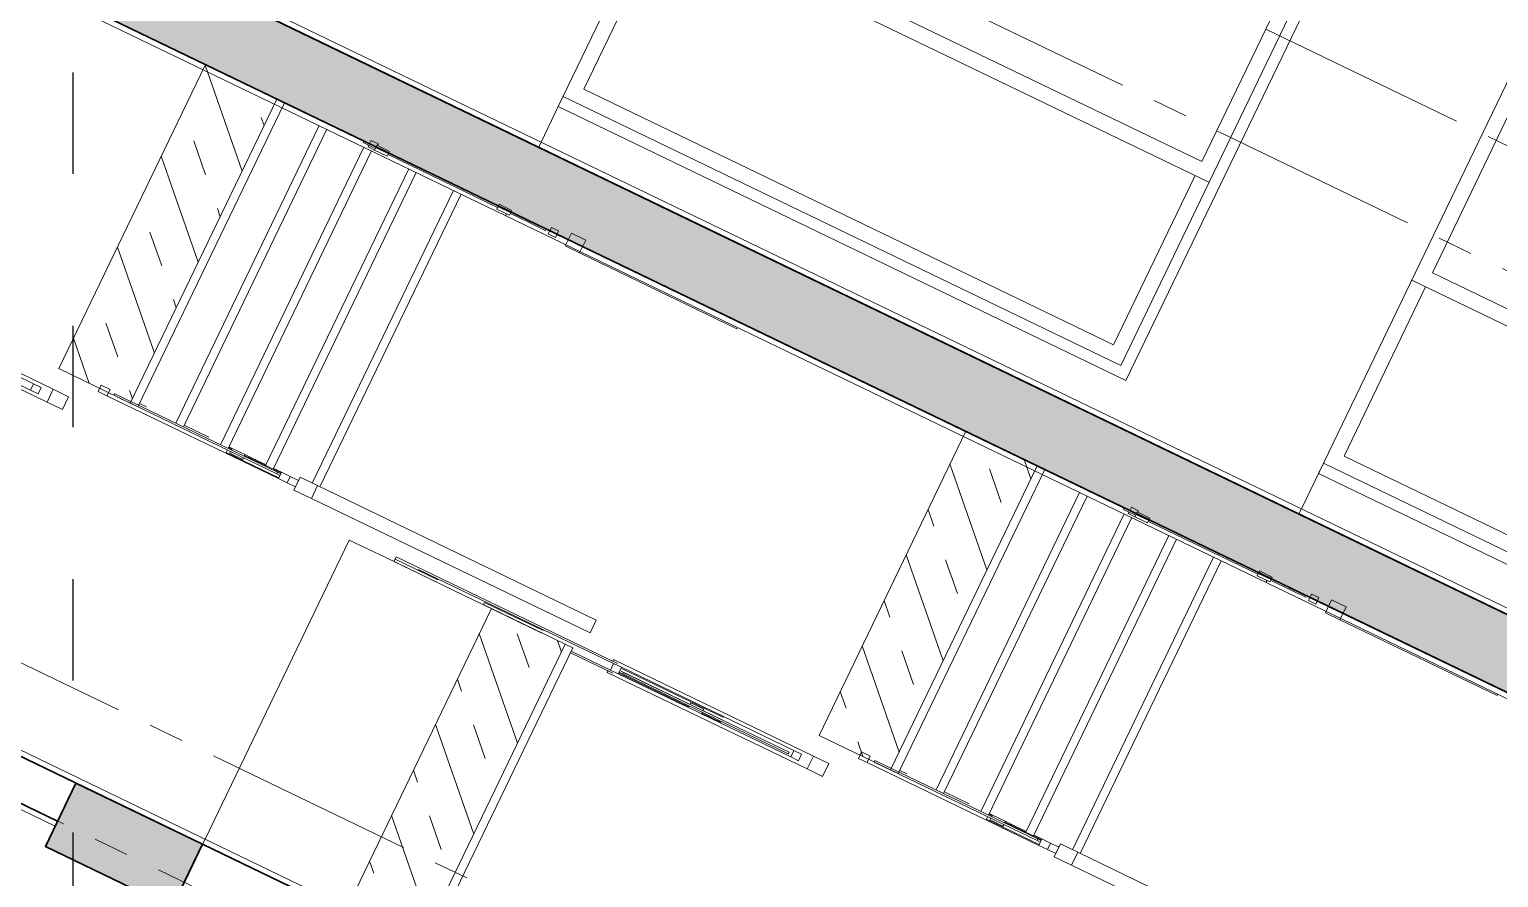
# Model space of a CAD drawing. Header units: millimetres. Extents: x 1373 to 40779, y 1939 to 6439.
# Drawn here: x 4659 to 4789.5, y 4638.6 to 4713.9 of the extents above; entities that cross this region are included whole.
import ezdxf

# ---------------------------------------------------------------- set-up
doc = ezdxf.new("R2010")
doc.units = ezdxf.units.MM
doc.linetypes.add('ACAD_ISO03W100', pattern=[30, 12, -18])
doc.linetypes.add('IMPORT-CENTER2', pattern=[112.5, 75, -12.5, 12.5, -12.5])
for name, color, linetype, lineweight in [('A-DETL', 6, 'Continuous', 30), ('A-DETL-GENF', 92, 'Continuous', 18), ('A-DOOR', 31, 'Continuous', 18), ('A-DOOR-FRAM', 31, 'Continuous', 18), ('A-FLOR-FNSH', 192, 'Continuous', 35), ('A-FLOR-HRAL', 11, 'Continuous', 18), ('A-WALL', 20, 'Continuous', 9), ('A-WALL-FNSH', 113, 'Continuous', 18), ('HESAPLAMALAR', 2, 'Continuous', 30), ('S-GRID', 252, 'IMPORT-CENTER2', 5), ('S-STRS', 31, 'Continuous', 18)]:
    doc.layers.add(name, color=color, linetype=linetype, lineweight=lineweight)

# ---------------------------------------------------------------- blocks, each defined once
blk = doc.blocks.new('A$C597c1e65')
at = {"linetype": 'ACAD_ISO03W100', "ltscale": 3, "elevation": 20236.31}
blk.add_lwpolyline([(4428.69, 0), (0, 0), (0, 4561.66), (4428.69, 4561.66)], close=True, dxfattribs=at)
blk = doc.blocks.new('Sliding Door - 2 Panel _AUS_ - ASANSÖR-2002816-Schnitt 1')
at = {"layer": 'A-DOOR-FRAM'}
for p, q in [((-959.29, 254), (-1117.29, 254)), ((-1117.29, 254), (-1117.29, 30)), ((-959.29, 30), (-959.29, 254)), ((-1113.29, 30), (-1113.29, 250)), ((-1113.29, 250), (-963.29, 250)), ((-1035.54, 30), (-1035.54, 250)), ((-963.29, 250), (-963.29, 30)), ((-1107.79, 35.5), (-1107.79, 244.5)), ((-1107.79, 244.5), (-1041.04, 244.5)), ((-1041.04, 244.5), (-1041.04, 35.5)), ((-1035.54, 244.5), (-968.79, 244.5)), ((-968.79, 244.5), (-968.79, 35.5)), ((-1041.04, 35.5), (-1107.79, 35.5)), ((-968.79, 35.5), (-1035.54, 35.5)), ((-1117.29, 30), (-1113.29, 30)), ((-963.29, 30), (-959.29, 30))]:
    blk.add_line(p, q, dxfattribs=at)
blk = doc.blocks.new('A$C30a75ea0')
at = {"layer": 'A-DETL-GENF'}
h = blk.add_hatch(dxfattribs=at)
h.set_pattern_fill('ANSI33', color=153, style=0)
h.set_pattern_definition([(45, (-27770.17, 3654.365), (-4.490128, 4.490128), []), (45, (-27765.68, 3654.365), (-4.490128, 4.490128), [3.175, -1.5875])])
h.paths.add_polyline_path([(1940.75, 535.19), (1940.75, 2323.19), (2190.75, 2323.19), (2190.75, 2285.19), (2215.75, 2285.19), (2215.75, 2323.19), (2791.04, 2323.19), (2791.04, 2285.19), (2816.04, 2285.19), (2816.04, 2323.19), (2997.07, 2323.19), (2997.07, 2335.19), (2190.75, 2335.19), (1940.75, 2335.19), (1940.75, 2500.19), (1700.75, 2500.19), (1700.75, 2335.19), (601.03, 2335.19), (601.03, 2323.19), (731.03, 2323.19), (731.03, 2285.19), (756.03, 2285.19), (756.03, 2323.19), (1245.75, 2323.19), (1245.75, 2285.19), (1270.75, 2285.19), (1270.75, 2323.19), (1700.75, 2323.19), (1700.75, 2035.19), (630.76, 2035.19), (630.76, 2023.19), (731.03, 2023.19), (731.03, 1985.19), (756.03, 1985.19), (756.03, 2023.19), (1245.75, 2023.19), (1245.75, 1985.19), (1270.75, 1985.19), (1270.75, 2023.19), (1700.75, 2023.19), (1700.75, 1735.19), (630.76, 1735.19), (630.76, 1723.19), (731.03, 1723.19), (731.03, 1685.19), (756.03, 1685.19), (756.03, 1723.19), (1245.75, 1723.19), (1245.75, 1685.19), (1270.75, 1685.19), (1270.75, 1723.19), (1700.75, 1723.19), (1700.75, 1435.19), (630.76, 1435.19), (630.76, 1423.19), (731.03, 1423.19), (731.03, 1385.19), (756.03, 1385.19), (756.03, 1423.19), (1245.75, 1423.19), (1245.75, 1385.19), (1270.75, 1385.19), (1270.75, 1423.19), (1700.75, 1423.19), (1700.75, 1135.19), (630.76, 1135.19), (630.76, 1123.19), (731.03, 1123.19), (731.03, 1085.19), (756.03, 1085.19), (756.03, 1123.19), (1245.75, 1123.19), (1245.75, 1085.19), (1270.75, 1085.19), (1270.75, 1123.19), (1700.75, 1123.19), (1700.75, 835.19), (731.03, 835.19), (731.03, 805.19), (430.71, 805.19), (430.72, 535.19), (430.72, 505.19), (731.03, 505.19), (731.03, 475.19), (1700.75, 475.19), (1700.75, 345.19), (1940.75, 345.19), (1940.75, 475.19), (2816.04, 475.19), (2866.04, 475.19), (2866.04, 535.19), (2816.04, 535.19), (2816.04, 835.19), (2791.9, 835.19), (2190.75, 835.19), (2190.75, 785.19), (2215.75, 785.19), (2215.75, 823.19), (2791.9, 823.19), (2791.9, 535.19)])
h.paths.add_polyline_path([(1915.75, 385.19), (1725.75, 385.19), (1725.75, 535.19), (1725.75, 2485.19), (1915.75, 2485.19), (1915.75, 2035.19), (1915.75, 535.19)], flags=16)
h.paths.add_polyline_path([(1700.75, 535.19), (455.71, 535.19), (455.71, 790.56), (731.03, 790.56), (756.03, 789.56), (756.03, 823.19), (1245.75, 823.19), (1245.75, 785.19), (1270.75, 785.19), (1270.75, 823.19), (1700.75, 823.19)], flags=16)
h = blk.add_hatch(dxfattribs=at)
h.set_pattern_fill('ANSI33', color=153, style=0)
h.set_pattern_definition([(45, (-23043.559, -2740.5665), (-4.490128, 4.490128), []), (45, (-23039.069, -2740.5665), (-4.490128, 4.490128), [3.175, -1.5875])])
h.paths.add_polyline_path([(2791.04, 1085.19), (2816.04, 1085.19), (2816.04, 1123.19), (2967.04, 1123.19), (2967.04, 1135.19), (2190.75, 1135.19), (2190.75, 1085.19), (2215.75, 1085.19), (2215.75, 1123.19), (2791.04, 1123.19)])
h.paths.add_polyline_path([(2816.04, 1423.19), (2967.04, 1423.19), (2967.04, 1435.19), (2190.75, 1435.19), (2190.75, 1385.19), (2215.75, 1385.19), (2215.75, 1423.19), (2791.04, 1423.19), (2791.04, 1385.19), (2816.04, 1385.19)])
h.paths.add_polyline_path([(2816.04, 1723.19), (2967.04, 1723.19), (2967.04, 1735.19), (2190.75, 1735.19), (2190.75, 1685.19), (2215.75, 1685.19), (2215.75, 1723.19), (2791.04, 1723.19), (2791.04, 1685.19), (2816.04, 1685.19)])
h.paths.add_polyline_path([(2816.04, 2023.19), (2967.04, 2023.19), (2967.04, 2035.19), (2190.75, 2035.19), (2063.29, 2035.19), (2063.29, 2023.19), (2190.75, 2023.19), (2190.75, 1985.19), (2215.75, 1985.19), (2215.75, 2023.19), (2791.04, 2023.19), (2791.04, 1985.19), (2816.04, 1985.19)])
at = {"layer": 'A-DETL'}
for points in [[(1915.75, 535.19), (1915.75, 2035.19), (1915.75, 2485.19)], [(1940.75, 2323.19), (1940.75, 535.19)], [(2190.75, 1135.19), (2967.04, 1135.19), (2967.04, 1123.19), (2816.04, 1123.19), (2816.04, 1085.19), (2791.04, 1085.19), (2791.04, 1123.19), (2215.75, 1123.19), (2215.75, 1085.19), (2190.75, 1085.19), (2190.75, 1135.19)]]:
    blk.add_lwpolyline(points, dxfattribs=at)
at = {"layer": 'A-FLOR-FNSH', "color": 250}
blk.add_line((2952.03, 1135.19), (2190.75, 1135.19), dxfattribs=at)
at = {"layer": 'A-FLOR-HRAL'}
for p, q in [((1942.75, 1526.63), (1943.29, 1526.63)), ((1943.29, 1526.63), (1943.29, 1464.63)), ((2058.21, 1526.63), (2058.21, 1416.63)), ((2063.29, 1416.63), (2063.29, 1526.63)), ((1938.21, 1464.63), (1938.21, 1458.92)), ((1943.29, 1464.63), (1938.21, 1464.63)), ((1943.29, 1458.92), (1943.29, 1464.63)), ((1938.21, 1458.92), (1943.29, 1458.92)), ((1939.48, 1454.47), (1939.48, 1451.62)), ((1942.02, 1454.47), (1939.48, 1454.47)), ((1942.02, 1451.62), (1942.02, 1454.47)), ((1939.48, 1451.62), (1942.02, 1451.62)), ((1940.75, 1450.35), (1940.75, 1443.72)), ((1941.38, 1443.72), (1941.38, 1450.35)), ((1941.38, 1443.72), (1940.75, 1443.72)), ((1940.75, 1443.72), (1940.75, 1436.39)), ((1941.38, 1436.39), (1941.38, 1443.72)), ((1940.11, 1436.39), (1940.11, 1431.31)), ((1940.11, 1436.39), (1942.02, 1436.39)), ((1942.02, 1431.31), (1942.02, 1436.39)), ((1940.11, 1431.31), (1942.02, 1431.31)), ((1940.75, 1431.31), (1940.75, 1388.11)), ((1941.38, 1388.11), (1941.38, 1431.31)), ((2063.29, 1416.63), (2058.21, 1416.63)), ((2058.21, 1416.63), (2058.21, 1409.76)), ((2063.29, 1409.76), (2063.29, 1416.63)), ((2058.21, 1409.76), (2063.29, 1409.76)), ((2059.48, 1409.76), (2059.48, 1406.47)), ((2062.02, 1406.47), (2059.48, 1406.47)), ((2059.48, 1406.47), (2059.48, 1403.03)), ((2062.02, 1406.47), (2062.02, 1409.76)), ((2062.02, 1403.03), (2062.02, 1406.47)), ((2059.48, 1403.03), (2059.48, 1399.9)), ((2059.48, 1403.03), (2062.02, 1403.03)), ((2059.8, 1403.03), (2059.8, 1388.61)), ((2060.11, 1401.76), (2060.11, 1403.03)), ((2060.11, 1401.76), (2060.11, 1337.51)), ((2060.75, 1401.76), (2060.11, 1401.76)), ((2060.75, 1403.03), (2060.75, 1401.76)), ((2060.75, 1337.51), (2060.75, 1401.76)), ((2061.7, 1382.25), (2061.7, 1403.03)), ((2062.02, 1335.35), (2062.02, 1403.03)), ((2059.48, 1396.9), (2059.48, 1390.93)), ((2059.48, 1388.62), (2059.48, 1390.93)), ((2059.8, 1390.93), (2059.48, 1390.93)), ((1940.11, 1388.11), (1940.11, 1383.03)), ((1940.11, 1388.11), (1942.02, 1388.11)), ((1942.02, 1383.03), (1942.02, 1388.11)), ((2060.11, 1388.62), (2059.48, 1388.62)), ((2059.48, 1388.62), (2059.48, 1383.54)), ((2061.38, 1388.62), (2060.75, 1388.62)), ((2061.38, 1383.54), (2061.38, 1388.62)), ((1939.48, 1383.35), (1939.48, 1380.5)), ((1940.11, 1383.35), (1939.48, 1383.35)), ((1939.48, 1380.5), (1940.75, 1380.5)), ((1940.11, 1383.03), (1942.02, 1383.03)), ((1940.75, 1383.03), (1940.75, 1378.31)), ((1941.38, 1378.31), (1941.38, 1383.03)), ((1941.38, 1380.5), (1942.02, 1380.5)), ((1942.02, 1380.5), (1942.02, 1383.03)), ((2059.48, 1383.54), (2059.48, 1382.25)), ((2059.48, 1383.54), (2060.11, 1383.54)), ((2059.8, 1383.54), (2059.8, 1382.25)), ((2060.75, 1383.54), (2061.38, 1383.54)), ((2060.75, 1382.25), (2061.7, 1382.25)), ((1940.75, 1378.31), (1941.38, 1378.31)), ((2059.48, 1374.31), (2059.48, 1364.6)), ((2059.48, 1349.72), (2059.48, 1346.96)), ((2060.11, 1337.51), (2060.75, 1337.51)), ((2062.02, 1335.35), (2059.48, 1335.35)), ((2059.48, 1335.35), (2059.48, 1331.91)), ((2059.48, 1331.91), (2062.02, 1331.91)), ((2062.02, 1331.91), (2062.02, 1335.35)), ((2073.29, 1323.22), (2068.21, 1323.22)), ((2068.21, 1323.22), (2068.21, 1317.15)), ((2073.29, 1317.15), (2073.29, 1323.22)), ((2068.21, 1317.15), (2068.21, 1238.21)), ((2068.21, 1317.15), (2073.29, 1317.15)), ((2073.29, 1317.15), (2073.29, 1238.21)), ((2072.02, 1313.06), (2069.48, 1313.06)), ((2069.48, 1313.06), (2069.48, 1310.02)), ((2072.02, 1310.02), (2072.02, 1313.06)), ((2069.48, 1310.02), (2069.48, 1241.94)), ((2069.48, 1310.02), (2072.02, 1310.02)), ((2071.38, 1308.75), (2070.75, 1308.75)), ((2070.75, 1308.75), (2070.75, 1243.7)), ((2071.38, 1243.7), (2071.38, 1308.75)), ((2072.02, 1310.02), (2072.02, 1274.74)), ((2069.8, 1241.94), (2069.8, 1282.36)), ((2071.7, 1274.74), (2071.7, 1282.36)), ((2070.75, 1274.74), (2070.11, 1274.74)), ((2070.11, 1274.74), (2070.11, 1269.66)), ((2072.02, 1274.74), (2071.38, 1274.74)), ((2072.02, 1269.66), (2072.02, 1274.74)), ((2070.11, 1269.66), (2070.75, 1269.66)), ((2071.38, 1269.66), (2072.02, 1269.66)), ((2071.7, 1241.94), (2071.7, 1269.67)), ((2072.02, 1269.66), (2072.02, 1268)), ((2071.7, 1268), (2072.02, 1268)), ((2072.02, 1268), (2072.02, 1241.94)), ((2070.75, 1243.7), (2071.38, 1243.7)), ((2070.75, 1241.94), (2070.75, 1243.7)), ((2071.38, 1243.7), (2071.38, 1241.94)), ((2068.84, 1238.21), (2068.21, 1238.21)), ((2068.84, 1152.84), (2068.84, 1240.08)), ((2072.02, 1241.94), (2069.48, 1241.94)), ((2069.48, 1241.94), (2069.48, 1238.9)), ((2069.48, 1238.9), (2072.02, 1238.9)), ((2069.48, 1238.9), (2069.48, 1161.83)), ((2072.02, 1238.9), (2072.02, 1241.94)), ((2072.02, 1238.9), (2072.02, 1223.43)), ((2072.65, 1223.43), (2072.65, 1240.08)), ((2073.29, 1238.21), (2072.65, 1238.21)), ((1942.75, 1226.63), (1943.29, 1226.63)), ((1943.29, 1226.63), (1943.29, 1164.63)), ((2058.21, 1226.63), (2063.29, 1226.63)), ((2058.21, 1226.63), (2058.21, 1116.63)), ((2063.29, 1116.63), (2063.29, 1226.63)), ((2069.8, 1188.13), (2069.8, 1211.24)), ((2069.8, 1188.13), (2070.75, 1188.13)), ((2069.8, 1152.84), (2069.8, 1169.74)), ((1938.21, 1164.63), (1938.21, 1158.92)), ((1943.29, 1164.63), (1938.21, 1164.63)), ((1943.29, 1158.92), (1943.29, 1164.63)), ((1938.21, 1158.92), (1943.29, 1158.92)), ((1939.48, 1154.47), (1939.48, 1151.62)), ((1942.02, 1154.47), (1939.48, 1154.47)), ((1942.02, 1151.62), (1942.02, 1154.47)), ((1939.48, 1151.62), (1942.02, 1151.62)), ((1940.75, 1150.35), (1940.75, 1143.72)), ((1941.38, 1143.72), (1941.38, 1150.35)), ((2068.84, 1152.84), (2069.8, 1152.84)), ((2069.8, 1152.84), (2070.75, 1152.84)), ((1941.38, 1143.72), (1940.75, 1143.72)), ((1940.75, 1143.72), (1940.75, 1136.39)), ((1941.38, 1136.39), (1941.38, 1143.72)), ((1940.11, 1136.39), (1940.11, 1131.31)), ((1940.11, 1136.39), (1942.02, 1136.39)), ((1942.02, 1131.31), (1942.02, 1136.39)), ((1940.11, 1131.31), (1942.02, 1131.31)), ((1940.75, 1131.31), (1940.75, 1088.11)), ((1941.38, 1088.11), (1941.38, 1131.31)), ((2063.29, 1116.63), (2058.21, 1116.63)), ((2058.21, 1116.63), (2058.21, 1109.76)), ((2063.29, 1109.76), (2063.29, 1116.63)), ((2058.21, 1109.76), (2063.29, 1109.76)), ((2059.48, 1109.76), (2059.48, 1106.47)), ((2062.02, 1106.47), (2062.02, 1109.76)), ((2062.02, 1106.47), (2059.48, 1106.47)), ((2059.48, 1106.47), (2059.48, 1103.03)), ((2059.48, 1103.03), (2059.48, 1099.9)), ((2059.48, 1103.03), (2062.02, 1103.03)), ((2059.8, 1103.03), (2059.8, 1088.61)), ((2060.11, 1101.76), (2060.11, 1103.03)), ((2060.75, 1103.03), (2060.75, 1101.76)), ((2061.7, 1082.25), (2061.7, 1103.03)), ((2062.02, 1103.03), (2062.02, 1106.47)), ((2062.02, 1035.35), (2062.02, 1103.03)), ((2059.48, 1096.9), (2059.48, 1090.93)), ((2060.11, 1101.76), (2060.11, 1037.51)), ((2060.75, 1101.76), (2060.11, 1101.76)), ((2060.75, 1037.51), (2060.75, 1101.76)), ((1940.11, 1088.11), (1940.11, 1083.03)), ((1940.11, 1088.11), (1942.02, 1088.11)), ((1942.02, 1083.03), (1942.02, 1088.11)), ((2059.48, 1088.62), (2059.48, 1090.93)), ((2059.8, 1090.93), (2059.48, 1090.93)), ((2060.11, 1088.62), (2059.48, 1088.62)), ((2059.48, 1088.62), (2059.48, 1083.54)), ((2061.38, 1088.62), (2060.75, 1088.62)), ((2061.38, 1083.54), (2061.38, 1088.62)), ((1939.48, 1083.35), (1939.48, 1080.5)), ((1940.11, 1083.35), (1939.48, 1083.35)), ((1940.11, 1083.03), (1942.02, 1083.03)), ((1940.75, 1083.03), (1940.75, 1078.31)), ((1941.38, 1078.31), (1941.38, 1083.03)), ((1942.02, 1080.5), (1942.02, 1083.03)), ((2059.48, 1083.54), (2059.48, 1082.25)), ((2059.48, 1083.54), (2060.11, 1083.54)), ((2059.8, 1083.54), (2059.8, 1082.25)), ((2060.75, 1083.54), (2061.38, 1083.54)), ((2060.75, 1082.25), (2061.7, 1082.25)), ((1939.48, 1080.5), (1940.75, 1080.5)), ((1940.75, 1078.31), (1941.38, 1078.31)), ((1941.38, 1080.5), (1942.02, 1080.5)), ((2059.48, 1074.31), (2059.48, 1064.6)), ((2059.48, 1049.72), (2059.48, 1046.96)), ((2062.02, 1035.35), (2059.48, 1035.35)), ((2059.48, 1035.35), (2059.48, 1031.91)), ((2060.11, 1037.51), (2060.75, 1037.51)), ((2062.02, 1031.91), (2062.02, 1035.35)), ((2059.48, 1031.91), (2062.02, 1031.91)), ((2073.29, 1023.22), (2068.21, 1023.22)), ((2068.21, 1023.22), (2068.21, 1017.15)), ((2073.29, 1017.15), (2073.29, 1023.22)), ((2068.21, 1017.15), (2068.21, 938.21)), ((2068.21, 1017.15), (2073.29, 1017.15)), ((2073.29, 1017.15), (2073.29, 938.21)), ((2072.02, 1013.06), (2069.48, 1013.06)), ((2069.48, 1013.06), (2069.48, 1010.02)), ((2069.48, 1010.02), (2069.48, 941.94)), ((2069.48, 1010.02), (2072.02, 1010.02)), ((2072.02, 1010.02), (2072.02, 1013.06)), ((2072.02, 1010.02), (2072.02, 974.74))]:
    blk.add_line(p, q, dxfattribs=at)
at = {"layer": 'A-FLOR-HRAL', "linetype": 'Continuous'}
for p, q in [((1941.07, 1431.31), (1941.07, 1436.39)), ((1941.07, 1383.03), (1941.07, 1388.11)), ((2070.75, 1274.74), (2070.75, 1282.36)), ((2070.75, 1241.94), (2070.75, 1269.66)), ((2070.75, 1188.13), (2070.75, 1211.24)), ((2070.75, 1152.84), (2070.75, 1169.74)), ((1941.07, 1131.31), (1941.07, 1136.39)), ((1941.07, 1083.03), (1941.07, 1088.11))]:
    blk.add_line(p, q, dxfattribs=at)
at = {"layer": 'A-WALL', "lineweight": 35}
for p, q in [((1915.75, 535.19), (1915.75, 2335.19)), ((1940.75, 1450.35), (1940.75, 1692.8)), ((1940.75, 1150.35), (1940.75, 1378.31)), ((2190.75, 1017.19), (2190.75, 1243.7)), ((2205.75, 1085.19), (2205.75, 835.19)), ((1940.75, 1078.31), (1940.75, 850.35))]:
    blk.add_line(p, q, dxfattribs=at)
at = {"layer": 'A-WALL'}
for p, q in [((1899.75, 1659.19), (1899.75, 1435.19)), ((1913.75, 1435.19), (1727.75, 1435.19)), ((1741.75, 1359.19), (1899.75, 1359.19)), ((1899.75, 1359.19), (1899.75, 1135.19)), ((1727.75, 1135.19), (1899.75, 1135.19)), ((1899.75, 1135.19), (1913.75, 1135.19))]:
    blk.add_line(p, q, dxfattribs=at)
at = {"layer": 'A-WALL-FNSH', "color": 7, "lineweight": 9}
for p, q in [((1913.75, 2335.19), (1913.75, 535.19)), ((1942.75, 535.19), (1942.75, 2323.19)), ((2188.75, 2023.19), (2188.75, 535.19)), ((1913.75, 1435.19), (1915.75, 1435.19)), ((1942.1, 1435.19), (1942.75, 1435.19)), ((1915.75, 1135.19), (1913.75, 1135.19)), ((1942.75, 1135.19), (1942.02, 1135.19)), ((2190.75, 1135.19), (2188.75, 1135.19)), ((2207.75, 835.19), (2207.75, 1085.19))]:
    blk.add_line(p, q, dxfattribs=at)
at = {"layer": 'S-GRID', "lineweight": 18}
for p, q in [((1765.75, 0), (1765.75, 3015.89)), ((1805.81, 0), (1805.81, 3015.89)), ((1940.75, 0), (1940.75, 3015.89)), ((2160.75, 0), (2160.75, 3015.89)), ((2205.75, 0), (2205.75, 3015.89))]:
    blk.add_line(p, q, dxfattribs=at)
at = {"layer": 'S-STRS'}
for p, q in [((1942.75, 1417.55), (2058.21, 1417.55)), ((2058.21, 1414.55), (1942.75, 1414.55)), ((1942.75, 1399.9), (2059.8, 1399.9)), ((2059.8, 1396.9), (1942.75, 1396.9)), ((1942.75, 1382.25), (2060.11, 1382.25)), ((2060.11, 1379.25), (1942.75, 1379.25)), ((1942.75, 1364.6), (2060.11, 1364.6)), ((2060.11, 1361.6), (1942.75, 1361.6)), ((2060.75, 1346.96), (1940.75, 1346.96)), ((1940.75, 1346.96), (1940.75, 1343.96)), ((2060.75, 1343.96), (1940.75, 1343.96)), ((1940.75, 1343.96), (1940.75, 1315.73)), ((1940.75, 1343.96), (2060.75, 1343.96)), ((2060.75, 1343.96), (2060.75, 1346.96)), ((2060.75, 1315.73), (2060.75, 1343.96)), ((1940.75, 1315.73), (2060.75, 1315.73)), ((2190.75, 1223.43), (2070.75, 1223.43)), ((2070.75, 1223.43), (2070.75, 1220.43)), ((2190.75, 1220.43), (2070.75, 1220.43)), ((2070.75, 1220.43), (2070.75, 1191.25)), ((2070.75, 1220.43), (2190.75, 1220.43)), ((2070.75, 1191.25), (2190.75, 1191.25)), ((2070.75, 1184.86), (2070.75, 1191.25)), ((2070.75, 1167.21), (2070.75, 1184.86)), ((2070.75, 1149.57), (2070.75, 1167.21)), ((2070.75, 1135.19), (2070.75, 1149.57)), ((2188.75, 1135.19), (2070.75, 1135.19)), ((1942.75, 1117.55), (2058.21, 1117.55)), ((2058.21, 1114.55), (1942.75, 1114.55)), ((1942.75, 1099.9), (2059.8, 1099.9)), ((2059.8, 1096.9), (1942.75, 1096.9)), ((1942.75, 1082.25), (2060.11, 1082.25)), ((2060.11, 1079.25), (1942.75, 1079.25)), ((1942.75, 1064.6), (2060.11, 1064.6)), ((2060.11, 1061.6), (1942.75, 1061.6)), ((2060.75, 1046.96), (1940.75, 1046.96)), ((1940.75, 1046.96), (1940.75, 1043.96)), ((2060.75, 1043.96), (2060.75, 1046.96)), ((2060.75, 1043.96), (1940.75, 1043.96)), ((1940.75, 1043.96), (1940.75, 1015.73)), ((1940.75, 1043.96), (2060.75, 1043.96)), ((2060.75, 1015.73), (2060.75, 1043.96)), ((1940.75, 1015.73), (2060.75, 1015.73))]:
    blk.add_line(p, q, dxfattribs=at)
at = {"layer": 'S-STRS', "linetype": 'Continuous'}
for p, q in [((1940.75, 1338.79), (1945.92, 1343.96)), ((1953.61, 1315.73), (1981.84, 1343.96)), ((1989.53, 1315.73), (2017.76, 1343.96)), ((2025.45, 1315.73), (2053.68, 1343.96)), ((1949.06, 1329.14), (1958.04, 1338.12)), ((1984.98, 1329.14), (1993.96, 1338.12)), ((2020.9, 1329.14), (2029.88, 1338.12)), ((2056.82, 1329.14), (2060.75, 1333.07)), ((1971.57, 1315.73), (1976, 1320.16)), ((2007.49, 1315.73), (2011.92, 1320.16)), ((2043.41, 1315.73), (2047.84, 1320.16)), ((2070.75, 1217.34), (2073.83, 1220.43)), ((2080.58, 1191.25), (2109.75, 1220.43)), ((2116.5, 1191.25), (2145.68, 1220.43)), ((2152.42, 1191.25), (2181.6, 1220.43)), ((2074.79, 1203.42), (2083.77, 1212.4)), ((2110.71, 1203.42), (2119.69, 1212.4)), ((2146.63, 1203.42), (2155.61, 1212.4)), ((2098.54, 1191.25), (2101.73, 1194.44)), ((2134.46, 1191.25), (2137.65, 1194.44)), ((2170.38, 1191.25), (2173.57, 1194.44)), ((1940.97, 1015.73), (1969.2, 1043.96)), ((1949.06, 1041.77), (1951.24, 1043.96)), ((1976.89, 1015.73), (2005.13, 1043.96)), ((1984.98, 1041.77), (1987.17, 1043.96)), ((2012.82, 1015.73), (2041.05, 1043.96)), ((2020.9, 1041.77), (2023.09, 1043.96)), ((2056.82, 1041.77), (2059.01, 1043.96)), ((1967.02, 1023.81), (1976, 1032.79)), ((2002.94, 1023.81), (2011.92, 1032.79)), ((2038.86, 1023.81), (2047.84, 1032.79)), ((2048.74, 1015.73), (2060.75, 1027.74))]:
    blk.add_line(p, q, dxfattribs=at)
at = {"layer": 'A-DOOR'}
for p in [(2859.04, 1405.19), (2859.04, 1105.19)]:
    blk.add_blockref('Sliding Door - 2 Panel _AUS_ - ASANSÖR-2002816-Schnitt 1', p, dxfattribs=at)

msp = doc.modelspace()

# ---------------------------------------------------------------- block references
at = {"color": 4, "xscale": 0.25, "yscale": 0.25, "zscale": 0.25}
msp.add_blockref('A$C597c1e65', (3555.66, 4469.69), dxfattribs=at)
at = {"layer": 'HESAPLAMALAR', "color": 4, "xscale": 0.2499999999999999, "yscale": 0.2499999999999999, "zscale": 0.2499999999999999, "rotation": 244.2513197565932}
msp.add_blockref('A$C30a75ea0', (4656.66, 5258.15), dxfattribs=at)

doc.saveas('drawing.dxf')
